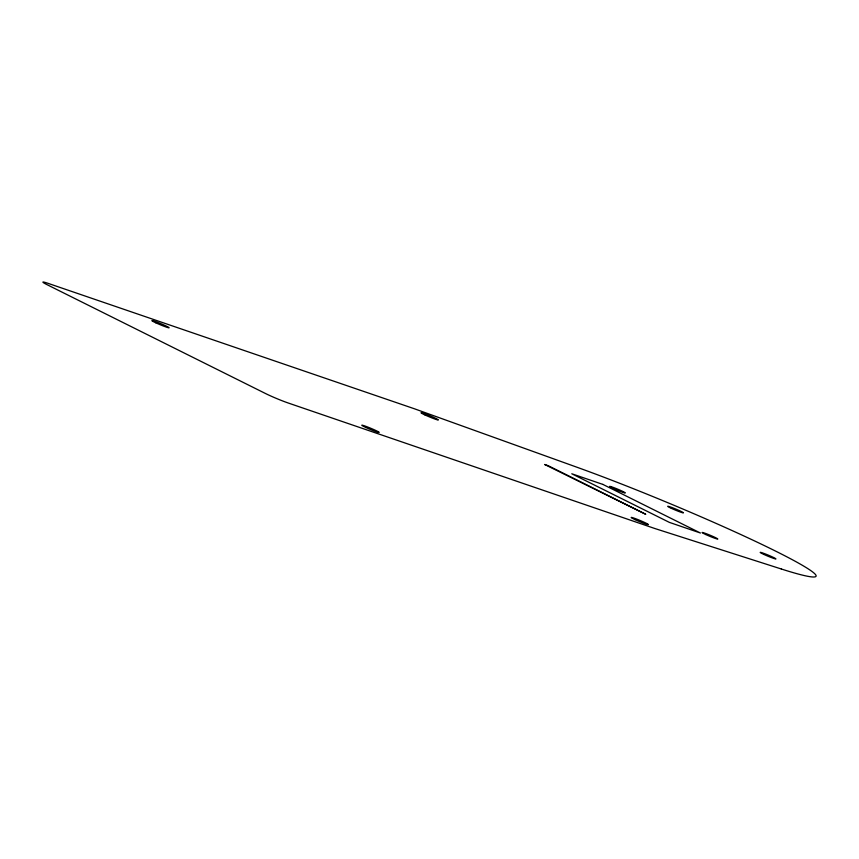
<?xml version="1.0" encoding="UTF-8"?>
<svg xmlns="http://www.w3.org/2000/svg" width="859" height="859" viewBox="0 0 859 859"><rect width="100%" height="100%" fill="white"/><g stroke="black" fill="none" stroke-linecap="round" stroke-linejoin="round"><path stroke-width="1.29" d="M781.368 569.012L654.794 528.5L288.205 403A17.384 1.149 22.6 0 1 265.528 393.529L47.191 284.748A17.384 1.149 22.6 0 1 48.104 283.363L414.693 408.873L577.473 467.425A164.198 10.877 22.6 0 1 775.87 551.242A164.198 10.877 22.6 0 1 781.368 569.012M548.203 465.696L544.67 464.483L645.753 514.294L548.203 465.696M602.889 484.412L571.793 473.771L669.333 522.369L700.439 533.02L602.889 484.412M705.679 534.513A8.558 0.569 22.6 0 0 717.791 539.033A8.558 0.569 22.6 0 0 706.216 533.675A8.558 0.569 22.6 0 0 705.679 534.513M763.812 554.409A8.558 0.569 22.6 0 0 775.924 558.93A8.558 0.569 22.6 0 0 764.36 553.572A8.558 0.569 22.6 0 0 763.812 554.409M671.33 508.335A8.558 0.569 22.6 0 0 683.442 512.855A8.558 0.569 22.6 0 0 671.878 507.497A8.558 0.569 22.6 0 0 671.33 508.335M613.197 488.427A8.558 0.569 22.6 0 0 625.309 492.948A8.558 0.569 22.6 0 0 613.734 487.59A8.558 0.569 22.6 0 0 613.197 488.427M425.076 415.004A9.406 0.623 22.6 0 0 438.391 419.976A9.406 0.623 22.6 0 0 425.677 414.081A9.406 0.623 22.6 0 0 425.076 415.004M635.134 519.663A9.406 0.623 22.6 0 0 648.459 524.645A9.406 0.623 22.6 0 0 635.735 518.75A9.406 0.623 22.6 0 0 635.134 519.663M155.812 322.812A9.406 0.623 22.6 0 0 169.137 327.794A9.406 0.623 22.6 0 0 156.413 321.9A9.406 0.623 22.6 0 0 155.812 322.812M365.87 427.481A9.406 0.623 22.6 0 0 379.195 432.453A9.406 0.623 22.6 0 0 366.471 426.558A9.406 0.623 22.6 0 0 365.87 427.481"/></g></svg>
